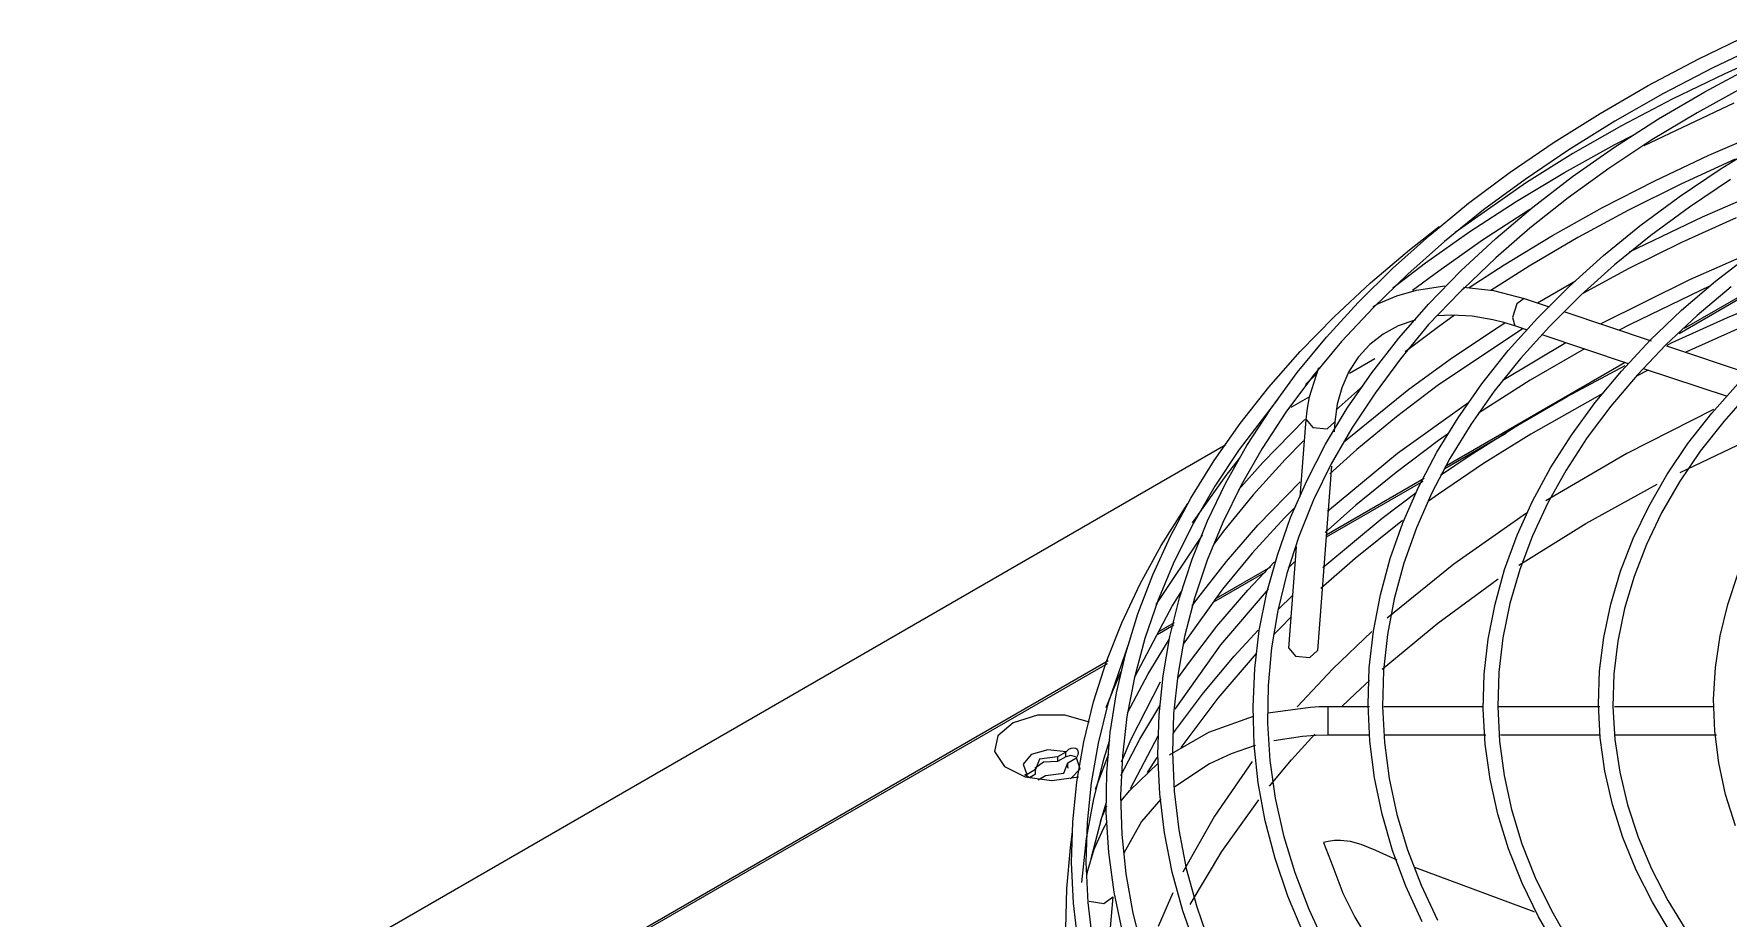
# Model space of a CAD drawing. Extents: x 594 to 813, y 174 to 240.
# Drawn here: x 755.182 to 756.657, y 206.838 to 207.609 of the extents above; entities that cross this region are included whole.
import ezdxf

# ---------------------------------------------------------------- set-up
doc = ezdxf.new("R2010")
doc.units = 0
doc.header["$MEASUREMENT"] = 0
doc.layers.add('AC.REF(S). PIPING', color=3, linetype='CONTINUOUS', lineweight=30)
doc.layers.add('LG-Product', color=3, linetype='CONTINUOUS')

# ---------------------------------------------------------------- blocks, each defined once
blk = doc.blocks.new('UW1-4')
at = {"layer": 'LG-Product', "color": 3, "linetype": 'Continuous'}
for p, q in [((3666.92, 4699), (3671.65, 4696.9)), ((3668.16, 4699.56), (3672.68, 4697.4)), ((3673.95, 4698.17), (3669.41, 4700.36)), ((3673.39, 4695.32), (3669.18, 4697.57)), ((3678.32, 4695.86), (3673.95, 4698.17)), ((3671.65, 4696.9), (3676.23, 4694.69)), ((3672.68, 4697.4), (3677.04, 4695.13)), ((3669.95, 4695.76), (3674.06, 4693.49)), ((3677.41, 4692.95), (3673.39, 4695.32)), ((3676.23, 4694.69), (3680.64, 4692.36)), ((3677.04, 4695.13), (3681.22, 4692.75)), ((3682.51, 4693.44), (3678.32, 4695.86)), ((3670.86, 4694.34), (3678.71, 4690.61)), ((3674.06, 4693.49), (3677.99, 4691.12)), ((3686.52, 4690.92), (3682.51, 4693.44)), ((3673.02, 4689.8), (3668.15, 4691.91)), ((3681.26, 4690.49), (3677.41, 4692.95)), ((3680.64, 4692.36), (3684.87, 4689.94)), ((3681.22, 4692.75), (3685.22, 4690.27)), ((3672.04, 4688.59), (3668.27, 4690.91)), ((3677.99, 4691.12), (3681.74, 4688.64)), ((3681.21, 4690.73), (3679.62, 4691.55)), ((3685.61, 4688.3), (3681.21, 4690.73)), ((3684.91, 4687.93), (3681.26, 4690.49)), ((3685.22, 4690.27), (3689.04, 4687.69)), ((3690.34, 4688.31), (3686.52, 4690.92)), ((3670.73, 4689.45), (3675.46, 4687.28)), ((3677.74, 4687.57), (3673.02, 4689.8)), ((3684.87, 4689.94), (3688.92, 4687.41)), ((3671.15, 4687.67), (3674.71, 4685.28)), ((3675.63, 4686.17), (3672.04, 4688.59)), ((3675.46, 4687.28), (3680.04, 4685)), ((3682.29, 4685.24), (3677.74, 4687.57)), ((3681.74, 4688.64), (3685.29, 4686.08)), ((3688.36, 4685.27), (3684.91, 4687.93)), ((3689.83, 4685.77), (3685.61, 4688.3)), ((3688.92, 4687.41), (3695.13, 4683.06)), ((3689.04, 4687.69), (3692.65, 4685.03)), ((3693.96, 4685.6), (3690.34, 4688.31)), ((3673.58, 4684.42), (3668.72, 4686.54)), ((3679.03, 4683.65), (3675.63, 4686.17)), ((3685.29, 4686.08), (3688.63, 4683.43)), ((3693.86, 4683.14), (3689.83, 4685.77)), ((3670.66, 4684.35), (3675.41, 4682.19)), ((3679.93, 4681.36), (3673.58, 4684.42)), ((3674.71, 4685.28), (3678.08, 4682.8)), ((3680.04, 4685), (3684.45, 4682.62)), ((3686.66, 4682.79), (3682.29, 4685.24)), ((3691.6, 4682.54), (3688.36, 4685.27)), ((3688.62, 4685.05), (3688.72, 4684.99)), ((3688.72, 4684.99), (3692.74, 4682.39)), ((3692.65, 4685.03), (3696.06, 4682.27)), ((3697.37, 4682.8), (3693.96, 4685.6)), ((3658.68, 4684.03), (3675.63, 4674.24)), ((3659.43, 4683.79), (3675.19, 4674.69)), ((3678.08, 4682.8), (3681.24, 4680.24)), ((3682.22, 4681.05), (3679.03, 4683.65)), ((3690.86, 4680.24), (3686.66, 4682.79)), ((3688.63, 4683.43), (3691.6, 4680.84)), ((3697.7, 4680.42), (3693.86, 4683.14)), ((3699.11, 4681.55), (3696.52, 4683.59)), ((3700.58, 4679.93), (3697.37, 4682.8)), ((3674.68, 4678.97), (3669.4, 4681.3)), ((3675.41, 4682.19), (3679.99, 4679.91)), ((3684.45, 4682.62), (3688.68, 4680.13)), ((3694.64, 4679.72), (3691.6, 4682.54)), ((3692.74, 4682.39), (3696.56, 4679.7)), ((3696.06, 4682.27), (3699.26, 4679.44)), ((3702.5, 4678.67), (3699.11, 4681.55)), ((3672.46, 4678.81), (3669.3, 4681.26)), ((3679.99, 4679.91), (3684.01, 4677.75)), ((3681.24, 4680.24), (3684.19, 4677.59)), ((3685.19, 4678.36), (3682.22, 4681.05)), ((3688.68, 4680.13), (3692.03, 4678)), ((3693.9, 4678.26), (3690.86, 4680.24)), ((3691.6, 4680.84), (3694.38, 4678.18)), ((3700.56, 4678.23), (3697.7, 4680.42)), ((3703.57, 4676.97), (3700.58, 4679.93)), ((3675.41, 4676.28), (3672.46, 4678.81)), ((3672.92, 4678.4), (3679.9, 4675.04)), ((3682.48, 4675.1), (3674.68, 4678.97)), ((3687.95, 4676.93), (3684.64, 4678.84)), ((3687.96, 4675.6), (3685.19, 4678.36)), ((3697.45, 4676.82), (3694.64, 4679.72)), ((3698.5, 4678.04), (3696.03, 4678.41)), ((3696.56, 4679.7), (3698.84, 4677.99)), ((3699.26, 4679.44), (3702.25, 4676.53)), ((3705.67, 4675.71), (3702.5, 4678.67)), ((3671.4, 4675.64), (3666.43, 4677.7)), ((3671.09, 4678.31), (3674.04, 4675.82)), ((3684.19, 4677.59), (3686.92, 4674.87)), ((3689.13, 4677.31), (3686.93, 4676.57)), ((3691.78, 4678), (3689.13, 4677.31)), ((3689.13, 4677.31), (3689.75, 4676.85)), ((3694.4, 4678.3), (3691.78, 4678)), ((3694.38, 4678.18), (3694.54, 4678.03)), ((3694.54, 4678.03), (3694.7, 4677.89)), ((3694.7, 4677.89), (3697.46, 4675.03)), ((3700.21, 4677.54), (3698.5, 4678.04)), ((3701.8, 4676.86), (3700.21, 4677.54)), ((3702.27, 4676.61), (3701.8, 4676.86)), ((3706.34, 4673.94), (3703.57, 4676.97)), ((3676.22, 4673.46), (3671.4, 4675.64)), ((3674.04, 4675.82), (3676.77, 4673.26)), ((3678.14, 4673.67), (3675.41, 4676.28)), ((3685.59, 4676.13), (3678.05, 4673.61)), ((3690.5, 4672.77), (3687.96, 4675.6)), ((3689.75, 4676.85), (3690.15, 4675.66)), ((3690.15, 4675.66), (3689.93, 4674.93)), ((3690.89, 4675.22), (3691.84, 4675.46)), ((3691.84, 4675.46), (3693.65, 4675.76)), ((3693.65, 4675.76), (3695.41, 4675.86)), ((3695.18, 4675.85), (3696.57, 4674.85)), ((3695.41, 4675.86), (3696.7, 4675.79)), ((3700.04, 4673.86), (3697.45, 4676.82)), ((3698.59, 4675.44), (3698.64, 4675.43)), ((3698.64, 4675.43), (3700.09, 4674.91)), ((3702.25, 4676.53), (3705.02, 4673.55)), ((3708.62, 4672.68), (3705.67, 4675.71)), ((3670.31, 4674.74), (3675.03, 4672.63)), ((3679.9, 4675.04), (3680.84, 4674.55)), ((3680.02, 4671.62), (3687.55, 4674.13)), ((3686.92, 4674.87), (3689.44, 4672.08)), ((3688.83, 4674.56), (3689.93, 4674.93)), ((3689.22, 4674.69), (3696.58, 4669.77)), ((3689.93, 4674.93), (3690.89, 4675.22)), ((3691.37, 4674.82), (3690.81, 4675.18)), ((3695.37, 4672.16), (3691.37, 4674.82)), ((3696.57, 4674.85), (3699.49, 4672.66)), ((3697.46, 4675.03), (3699.88, 4672.06)), ((3700.09, 4674.91), (3701.39, 4674.2)), ((3701.39, 4674.2), (3702.56, 4673.3)), ((3708.88, 4670.85), (3706.34, 4673.94)), ((3676.72, 4673.17), (3669.53, 4670.77)), ((3676.66, 4673.25), (3676.22, 4673.46)), ((3676.77, 4673.26), (3679.29, 4670.63)), ((3680.65, 4670.98), (3678.14, 4673.67)), ((3683.86, 4672.93), (3688.61, 4670.18)), ((3690.99, 4670.18), (3685.49, 4673.46)), ((3692.81, 4669.87), (3690.5, 4672.77)), ((3702.4, 4670.83), (3700.04, 4673.86)), ((3702.56, 4673.3), (3703.55, 4672.22)), ((3705.02, 4673.55), (3707.56, 4670.5)), ((3711.35, 4669.58), (3708.62, 4672.68)), ((3671.42, 4668.76), (3678.72, 4671.19)), ((3678.31, 4671.06), (3679.39, 4670.52)), ((3680.32, 4671.72), (3695.89, 4662.73)), ((3685.37, 4668.77), (3680.32, 4671.46)), ((3682.94, 4668.23), (3680.65, 4670.98)), ((3689.44, 4672.08), (3691.72, 4669.23)), ((3699.18, 4669.41), (3695.37, 4672.16)), ((3699.88, 4672.06), (3702.11, 4669.05)), ((3702.12, 4672.04), (3704.34, 4670.76)), ((3703.55, 4672.22), (3704.38, 4670.95)), ((3707.83, 4668.74), (3707.01, 4671.28)), ((3672.78, 4667.31), (3670.48, 4669.91)), ((3679.29, 4670.63), (3681.58, 4667.93)), ((3688.61, 4670.18), (3693.11, 4667.32)), ((3694.88, 4666.92), (3692.81, 4669.87)), ((3696.58, 4669.77), (3700.24, 4667)), ((3704.53, 4667.74), (3702.4, 4670.83)), ((3703.16, 4669.66), (3703.67, 4669.22)), ((3704.38, 4670.95), (3705.01, 4669.52)), ((3705.01, 4669.52), (3705.4, 4668.1)), ((3707.23, 4670.72), (3708.16, 4669.8)), ((3707.56, 4670.5), (3709.87, 4667.4)), ((3711.19, 4667.69), (3708.88, 4670.85)), ((3713.85, 4666.41), (3711.35, 4669.58)), ((3669.48, 4669.15), (3671.74, 4666.6)), ((3682.28, 4669.02), (3688.54, 4665.49)), ((3685, 4665.41), (3682.94, 4668.23)), ((3689.68, 4666.27), (3685.37, 4668.77)), ((3691.72, 4669.23), (3693.77, 4666.32)), ((3700.15, 4663.83), (3693.93, 4668.28)), ((3704.87, 4664.79), (3699.18, 4669.41)), ((3702.11, 4669.05), (3704.14, 4666)), ((3703.67, 4669.22), (3705.49, 4667.6)), ((3705.4, 4668.1), (3705.61, 4666.56)), ((3707.82, 4668.74), (3709.45, 4667.8)), ((3708, 4667.76), (3707.83, 4668.74)), ((3710.62, 4668.5), (3713.95, 4664.15)), ((3671.74, 4666.6), (3673.78, 4664)), ((3672.64, 4667.62), (3680.18, 4663.79)), ((3674.85, 4664.66), (3672.78, 4667.31)), ((3681.58, 4667.93), (3683.64, 4665.18)), ((3696.72, 4663.91), (3694.88, 4666.92)), ((3700.24, 4667), (3703.7, 4664.14)), ((3706.42, 4664.61), (3704.53, 4667.74)), ((3706.27, 4665.96), (3705.61, 4666.57)), ((3705.61, 4666.56), (3705.68, 4665.69)), ((3708.11, 4666.75), (3707.53, 4666.05)), ((3708.11, 4666.75), (3708, 4667.76)), ((3708.62, 4660.01), (3708.11, 4666.75)), ((3711.88, 4663.02), (3708.22, 4666.76)), ((3709.87, 4667.4), (3711.95, 4664.24)), ((3713.27, 4664.49), (3711.19, 4667.69)), ((3683.64, 4665.18), (3685.47, 4662.36)), ((3686.82, 4662.55), (3685, 4665.41)), ((3688.54, 4665.49), (3692.66, 4662.92)), ((3693.82, 4663.66), (3689.68, 4666.27)), ((3690.67, 4665.56), (3696.02, 4662.47)), ((3693.77, 4666.32), (3695.59, 4663.36)), ((3695.7, 4665.55), (3696.58, 4664.92)), ((3704.14, 4666), (3705.93, 4662.9)), ((3707.53, 4666.05), (3706.27, 4665.96)), ((3716.12, 4663.19), (3713.85, 4666.41)), ((3675.52, 4662.14), (3670.54, 4664.51)), ((3673.78, 4664), (3675.58, 4661.34)), ((3676.68, 4661.95), (3674.85, 4664.66)), ((3680.18, 4663.79), (3687.23, 4659.67)), ((3696.4, 4661.91), (3693.82, 4663.66)), ((3696.58, 4664.92), (3700.28, 4662.15)), ((3698.32, 4660.86), (3696.72, 4663.91)), ((3706.26, 4658.78), (3700.15, 4663.83)), ((3703.7, 4664.14), (3706.06, 4662.04)), ((3708.06, 4661.43), (3706.42, 4664.61)), ((3708.34, 4664.89), (3709.93, 4663.27)), ((3711.95, 4664.24), (3713.78, 4661.04)), ((3715.1, 4661.23), (3713.27, 4664.49)), ((3713.95, 4664.15), (3716.07, 4660.94)), ((3715.11, 4664.54), (3818.93, 4604.6)), ((3685.47, 4662.36), (3687.06, 4659.51)), ((3688.4, 4659.63), (3686.82, 4662.55)), ((3692.66, 4662.92), (3696.59, 4660.24)), ((3695.59, 4663.36), (3697.17, 4660.36)), ((3700.28, 4662.15), (3703.77, 4659.3)), ((3705.91, 4662.68), (3707.13, 4646.64)), ((3705.93, 4662.9), (3707.46, 4659.75)), ((3709.93, 4663.27), (3712.73, 4660.19)), ((3713.99, 4660.64), (3711.88, 4663.02)), ((3713.94, 4663.37), (3715.12, 4661.88)), ((3718.15, 4659.91), (3716.12, 4663.19)), ((3675.58, 4661.34), (3677.15, 4658.63)), ((3678.27, 4659.18), (3676.68, 4661.95)), ((3683.74, 4657.7), (3677.53, 4661.12)), ((3697.82, 4661.62), (3706.36, 4656.69)), ((3697.95, 4661.36), (3706.37, 4656.5)), ((3699.68, 4657.76), (3698.32, 4660.86)), ((3709.47, 4658.21), (3708.06, 4661.43)), ((3712.31, 4657.55), (3708.63, 4661.34)), ((3713.78, 4661.04), (3715.38, 4657.79)), ((3716.69, 4657.93), (3715.1, 4661.23)), ((3715.12, 4661.88), (3718.03, 4657.77)), ((3716.07, 4660.94), (3717.96, 4657.68)), ((3679.62, 4656.38), (3678.27, 4659.18)), ((3687.06, 4659.51), (3688.4, 4656.61)), ((3689.73, 4656.68), (3688.4, 4659.63)), ((3696.59, 4660.24), (3697.44, 4659.64)), ((3697.17, 4660.36), (3698.5, 4657.32)), ((3701.5, 4658.15), (3698.53, 4660.39)), ((3703.77, 4659.3), (3706.46, 4656.91)), ((3707.46, 4659.75), (3708.75, 4656.56)), ((3709.02, 4659.19), (3709.99, 4658.19)), ((3712.73, 4660.19), (3715.3, 4657.04)), ((3719.94, 4656.59), (3718.15, 4659.91)), ((3720.74, 4655.79), (3718.42, 4659.44)), ((3677.15, 4658.63), (3678.47, 4655.88)), ((3689.58, 4654.07), (3683.74, 4657.7)), ((3688.91, 4658.59), (3695.26, 4654.15)), ((3700.78, 4654.64), (3699.68, 4657.76)), ((3699.71, 4657.95), (3703.85, 4654.64)), ((3706.66, 4653.85), (3701.5, 4658.15)), ((3710.62, 4654.95), (3709.47, 4658.21)), ((3709.99, 4658.19), (3712.8, 4655.11)), ((3715.38, 4657.79), (3716.73, 4654.51)), ((3718.04, 4654.6), (3716.69, 4657.93)), ((3717.96, 4657.68), (3719.6, 4654.39)), ((3680.73, 4653.54), (3679.62, 4656.38)), ((3688.4, 4656.61), (3689.51, 4653.68)), ((3690.82, 4653.69), (3689.73, 4656.68)), ((3698.5, 4657.32), (3699.59, 4654.24)), ((3708.75, 4656.56), (3709.8, 4653.35)), ((3715.05, 4654.4), (3712.31, 4657.55)), ((3715.3, 4657.04), (3716.16, 4655.91)), ((3721.17, 4650.65), (3717.15, 4656.67)), ((3717.15, 4656.67), (3717.15, 4656.67)), ((3721.48, 4653.23), (3719.94, 4656.59)), ((3678.47, 4655.88), (3679.55, 4653.09)), ((3709.63, 4646.83), (3708.96, 4655.65)), ((3711.53, 4651.67), (3710.62, 4654.95)), ((3712.8, 4655.11), (3715.39, 4651.97)), ((3722.58, 4652.44), (3720.74, 4655.79)), ((3671.38, 4650.64), (3670.47, 4653.36)), ((3681.58, 4650.66), (3680.73, 4653.54)), ((3689.51, 4653.68), (3690.36, 4650.72)), ((3691.66, 4650.67), (3690.82, 4653.69)), ((3695.26, 4654.15), (3701.06, 4649.46)), ((3699.59, 4654.24), (3700.44, 4651.14)), ((3701.64, 4651.48), (3700.78, 4654.64)), ((3703.85, 4654.64), (3706.83, 4652.02)), ((3709.12, 4654.35), (3709.67, 4653.81)), ((3709.8, 4653.35), (3710.59, 4650.11)), ((3713.18, 4651.9), (3710.88, 4654.36)), ((3711.21, 4653.89), (3715.96, 4651.15)), ((3711.64, 4653.46), (3716.17, 4650.84)), ((3717.56, 4651.18), (3715.05, 4654.4)), ((3716.73, 4654.51), (3717.84, 4651.19)), ((3719.13, 4651.23), (3718.04, 4654.6)), ((3719.6, 4654.39), (3721, 4651.05)), ((3679.55, 4653.09), (3680.39, 4650.28)), ((3696.64, 4649.02), (3691.37, 4652.87)), ((3711.41, 4651.98), (3715.57, 4647.13)), ((3715.89, 4648.74), (3713.18, 4651.9)), ((3715.39, 4651.97), (3718.82, 4647.17)), ((3722.78, 4649.83), (3721.48, 4653.23)), ((3724.18, 4649.04), (3722.58, 4652.44)), ((3672.04, 4647.91), (3671.38, 4650.64)), ((3682.19, 4647.77), (3681.58, 4650.66)), ((3690.36, 4650.72), (3690.97, 4647.74)), ((3692.25, 4647.63), (3691.66, 4650.67)), ((3700.44, 4651.14), (3701.03, 4648.02)), ((3702.25, 4648.31), (3701.64, 4651.48)), ((3710.56, 4650.19), (3709.26, 4651.46)), ((3712.19, 4648.37), (3711.53, 4651.67)), ((3718.03, 4650.53), (3717.56, 4651.18)), ((3717.84, 4651.19), (3718.7, 4647.85)), ((3719.02, 4651.74), (3719.74, 4650.58)), ((3719.98, 4647.84), (3719.13, 4651.23)), ((3719.74, 4650.58), (3723.1, 4644.25)), ((3721, 4651.05), (3722.16, 4647.68)), ((3680.39, 4650.28), (3680.97, 4647.44)), ((3701.49, 4645), (3696.64, 4649.02)), ((3709.47, 4649.5), (3710.27, 4648.7)), ((3710.59, 4650.11), (3711.14, 4646.85)), ((3719.6, 4649.05), (3720.96, 4648.26)), ((3719.64, 4648.84), (3721.1, 4647.99)), ((3723.83, 4646.4), (3722.78, 4649.83)), ((3725.53, 4645.62), (3724.18, 4649.04)), ((3672.46, 4645.15), (3672.04, 4647.91)), ((3680.97, 4647.44), (3681.31, 4644.59)), ((3682.55, 4644.86), (3682.19, 4647.77)), ((3690.97, 4647.74), (3691.32, 4644.75)), ((3692.59, 4644.58), (3692.25, 4647.63)), ((3701.03, 4648.02), (3701.37, 4644.89)), ((3702.61, 4645.12), (3702.25, 4648.31)), ((3702.39, 4648.28), (3705.78, 4645.04)), ((3710.27, 4648.7), (3710.95, 4648)), ((3712.59, 4645.06), (3712.19, 4648.37)), ((3714.38, 4646.13), (3712.29, 4648.41)), ((3718.37, 4645.51), (3715.89, 4648.74)), ((3718.7, 4647.85), (3719.3, 4644.49)), ((3720.58, 4644.43), (3719.98, 4647.84)), ((3721.87, 4644.59), (3720.03, 4647.6)), ((3722.16, 4647.68), (3723.06, 4644.29)), ((3707.8, 4646.03), (3707.13, 4646.64)), ((3709.05, 4646.13), (3707.8, 4646.03)), ((3709.63, 4646.83), (3709.05, 4646.13)), ((3711.14, 4646.85), (3711.43, 4643.58)), ((3712.46, 4646.38), (3715.81, 4642.48)), ((3717.05, 4642.94), (3714.38, 4646.13)), ((3715.57, 4647.13), (3719.56, 4641.53)), ((3723.55, 4647.29), (3725.38, 4641.98)), ((3724.63, 4642.95), (3723.83, 4646.4)), ((3672.62, 4642.38), (3672.46, 4645.15)), ((3681.31, 4644.59), (3681.39, 4641.74)), ((3682.65, 4641.94), (3682.55, 4644.86)), ((3691.32, 4644.75), (3691.42, 4641.74)), ((3692.68, 4641.52), (3692.59, 4644.58)), ((3701.37, 4644.89), (3701.45, 4641.75)), ((3702.71, 4641.93), (3702.61, 4645.12)), ((3705.78, 4645.04), (3708.9, 4641.72)), ((3712.74, 4641.73), (3712.59, 4645.06)), ((3719.28, 4644.21), (3718.37, 4645.51)), ((3719.3, 4644.49), (3719.66, 4641.12)), ((3720.92, 4641.01), (3720.58, 4644.43)), ((3723.67, 4641.2), (3721.87, 4644.59)), ((3724.87, 4643.32), (3724.22, 4644.8)), ((3725.36, 4645.72), (3807.76, 4598.15)), ((3725.44, 4645.48), (3806.71, 4598.56)), ((3726.63, 4642.16), (3725.53, 4645.62)), ((3703.81, 4642.89), (3702.6, 4644.01)), ((3711.43, 4643.58), (3711.47, 4640.31)), ((3719.48, 4639.69), (3717.05, 4642.94)), ((3720.83, 4643.88), (3723.39, 4638.86)), ((3723.06, 4644.29), (3723.72, 4640.88)), ((3725.18, 4639.48), (3724.63, 4642.95)), ((3725.54, 4641.67), (3724.87, 4643.32)), ((3672.52, 4639.61), (3672.62, 4642.38)), ((3681.26, 4641.75), (3672.56, 4641.75)), ((3681.39, 4641.74), (3681.22, 4638.88)), ((3682.5, 4639.03), (3682.65, 4641.94)), ((3691.42, 4641.75), (3682.52, 4641.75)), ((3691.42, 4641.74), (3691.27, 4638.74)), ((3692.51, 4638.46), (3692.68, 4641.52)), ((3701.33, 4641.75), (3692.66, 4641.75)), ((3701.45, 4641.75), (3701.29, 4638.61)), ((3702.56, 4638.73), (3702.71, 4641.93)), ((3706.19, 4641.75), (3702.58, 4641.75)), ((3704.99, 4641.75), (3703.81, 4642.89)), ((3706.97, 4641.74), (3706.19, 4641.75)), ((3706.19, 4641.69), (3706.19, 4641.75)), ((3706.19, 4641.52), (3706.19, 4641.69)), ((3706.19, 4640.11), (3706.19, 4641.52)), ((3707.74, 4641.7), (3706.97, 4641.74)), ((3711.45, 4641.21), (3707.74, 4641.7)), ((3712.64, 4638.41), (3712.74, 4641.73)), ((3715.81, 4642.48), (3719.02, 4638.17)), ((3722.61, 4638.89), (3720.87, 4641.82)), ((3725.38, 4641.98), (3726.24, 4638.54)), ((3727.49, 4638.67), (3726.63, 4642.16)), ((3706.19, 4639.24), (3706.19, 4640.11)), ((3711.47, 4640.31), (3711.26, 4637.04)), ((3716.6, 4639.51), (3712.7, 4640.91)), ((3719.66, 4641.12), (3719.76, 4637.74)), ((3721.02, 4637.58), (3720.92, 4641.01)), ((3723.72, 4640.88), (3724.12, 4637.46)), ((3726.99, 4640.37), (3729.12, 4641)), ((3729.12, 4641), (3731.52, 4640.99)), ((3731.52, 4640.99), (3733.64, 4640.34)), ((3733.64, 4640.34), (3734.98, 4639.2)), ((3672.17, 4636.85), (3672.52, 4639.61)), ((3672.36, 4639.24), (3681.22, 4639.24)), ((3681.22, 4638.88), (3680.8, 4636.02)), ((3682.09, 4636.11), (3682.5, 4639.03)), ((3682.5, 4639.24), (3691.19, 4639.24)), ((3691.27, 4638.74), (3690.87, 4635.74)), ((3692.45, 4639.24), (3701.29, 4639.24)), ((3701.29, 4638.61), (3700.87, 4635.47)), ((3702.15, 4635.54), (3702.56, 4638.73)), ((3702.56, 4639.24), (3706.19, 4639.24)), ((3706.19, 4639.24), (3707.31, 4639.21)), ((3707.31, 4639.21), (3708.42, 4639.13)), ((3709.38, 4637.11), (3707.34, 4639.35)), ((3708.42, 4639.13), (3710.92, 4638.75)), ((3720.01, 4637.55), (3716.6, 4639.51)), ((3719.67, 4639.42), (3719.48, 4639.69)), ((3721.02, 4639.15), (3723.44, 4634.57)), ((3724.26, 4635.75), (3722.61, 4638.89)), ((3723.39, 4638.86), (3724.23, 4636.9)), ((3725.48, 4636), (3725.18, 4639.48)), ((3725.23, 4638.81), (3725.75, 4637.14)), ((3726.24, 4638.54), (3726.84, 4635.09)), ((3728.09, 4635.17), (3727.49, 4638.67)), ((3734.98, 4639.2), (3735.26, 4637.82)), ((3692.08, 4635.41), (3692.51, 4638.46)), ((3711.3, 4634.82), (3709.38, 4637.11)), ((3711.26, 4637.04), (3710.8, 4633.77)), ((3712.28, 4635.09), (3712.64, 4638.41)), ((3712.51, 4638.36), (3712.65, 4638.32)), ((3712.65, 4638.32), (3714.65, 4637.62)), ((3714.65, 4637.62), (3716.53, 4636.75)), ((3719.76, 4637.74), (3719.61, 4634.36)), ((3720.85, 4634.15), (3721.02, 4637.58)), ((3721.93, 4635.99), (3721.1, 4637.3)), ((3724.12, 4637.46), (3724.28, 4634.02)), ((3726.45, 4634.55), (3725.3, 4637.61)), ((3725.75, 4637.14), (3726.64, 4633.7)), ((3727.81, 4636.31), (3728.12, 4637.28)), ((3727.99, 4637.89), (3727.97, 4637.73)), ((3727.97, 4637.73), (3728.01, 4637.54)), ((3728.06, 4638.02), (3727.99, 4637.89)), ((3728.01, 4637.54), (3728.11, 4637.31)), ((3728.17, 4638.11), (3728.06, 4638.02)), ((3728.11, 4637.31), (3728.12, 4637.28)), ((3728.14, 4637.27), (3728.12, 4637.28)), ((3728.16, 4637.26), (3728.14, 4637.27)), ((3728.16, 4637.37), (3728.6, 4637.47)), ((3728.87, 4636.85), (3728.16, 4637.26)), ((3728.34, 4638.16), (3728.17, 4638.11)), ((3728.57, 4638.12), (3728.34, 4638.16)), ((3728.78, 4638.02), (3728.57, 4638.12)), ((3728.6, 4637.47), (3729.04, 4637.37)), ((3729.01, 4637.79), (3728.78, 4638.02)), ((3729.01, 4637.79), (3730.6, 4637.98)), ((3729.01, 4637.79), (3729.03, 4637.79)), ((3729.03, 4637.79), (3729.04, 4637.78)), ((3729.04, 4637.78), (3729.76, 4637.36)), ((3729.04, 4637.37), (3729.04, 4637.78)), ((3729.04, 4637.37), (3729.76, 4636.95)), ((3729.76, 4637.36), (3731.35, 4637.16)), ((3729.76, 4637.36), (3729.76, 4636.95)), ((3730.6, 4637.98), (3732.06, 4637.57)), ((3731.35, 4637.16), (3731.69, 4636.25)), ((3732.06, 4637.57), (3732.77, 4636.73)), ((3735.26, 4637.82), (3734.4, 4636.53)), ((3671.57, 4634.09), (3672.17, 4636.85)), ((3680.8, 4636.02), (3680.12, 4633.19)), ((3681.43, 4633.22), (3682.09, 4636.11)), ((3690.87, 4635.74), (3690.21, 4632.76)), ((3701.49, 4632.37), (3702.15, 4635.54)), ((3712.81, 4636.96), (3716.1, 4632.19)), ((3716.53, 4636.75), (3719.55, 4634.76)), ((3723.48, 4634.44), (3721, 4636.81)), ((3725.52, 4632.52), (3725.48, 4636)), ((3728.65, 4635.45), (3727.81, 4636.31)), ((3730.26, 4635.29), (3727.94, 4635.63)), ((3728.82, 4636.34), (3728.85, 4636.39)), ((3728.85, 4636.39), (3728.87, 4636.44)), ((3728.87, 4636.44), (3728.87, 4636.85)), ((3729.22, 4635.93), (3728.87, 4636.85)), ((3730.81, 4635.73), (3729.22, 4635.93)), ((3729.76, 4636.95), (3730.99, 4636.91)), ((3732.59, 4635.62), (3730.26, 4635.29)), ((3731.44, 4635.37), (3730.81, 4635.73)), ((3730.99, 4636.91), (3731.75, 4636.34)), ((3731.69, 4635.84), (3731.69, 4636.25)), ((3731.69, 4636.25), (3732.41, 4635.83)), ((3731.69, 4635.84), (3732.2, 4635.54)), ((3732.1, 4635.5), (3732.22, 4635.55)), ((3732.22, 4635.55), (3732.39, 4635.64)), ((3732.39, 4635.64), (3732.51, 4635.71)), ((3732.41, 4635.83), (3732.43, 4635.82)), ((3732.41, 4635.65), (3732.41, 4635.83)), ((3732.43, 4635.82), (3732.44, 4635.81)), ((3732.77, 4636.73), (3732.44, 4635.81)), ((3732.46, 4635.82), (3732.44, 4635.81)), ((3732.56, 4635.83), (3732.46, 4635.82)), ((3732.51, 4635.71), (3732.58, 4635.77)), ((3732.6, 4635.81), (3732.56, 4635.83)), ((3732.58, 4635.77), (3732.6, 4635.81)), ((3734.4, 4636.53), (3732.59, 4635.62)), ((3670.71, 4631.36), (3671.57, 4634.09)), ((3691.41, 4632.37), (3692.08, 4635.41)), ((3700.87, 4635.47), (3700.2, 4632.35)), ((3711.67, 4631.78), (3712.28, 4635.09)), ((3719.61, 4634.36), (3719.21, 4630.99)), ((3720.44, 4630.73), (3720.85, 4634.15)), ((3724.24, 4633.5), (3723.48, 4634.44)), ((3726.84, 4635.09), (3727.19, 4631.63)), ((3728.44, 4631.66), (3728.09, 4635.17)), ((3680.12, 4633.19), (3679.19, 4630.37)), ((3680.52, 4630.34), (3681.43, 4633.22)), ((3690.21, 4632.76), (3689.31, 4629.79)), ((3710.8, 4633.77), (3710.08, 4630.52)), ((3715.46, 4629.11), (3712.24, 4633.63)), ((3720.77, 4633.67), (3722.44, 4631.73)), ((3724.28, 4634.02), (3724.18, 4630.59)), ((3725.9, 4632.09), (3725.48, 4633.08)), ((3725.52, 4633.39), (3725.94, 4632.06)), ((3726.64, 4633.7), (3727.27, 4630.24)), ((3690.48, 4629.35), (3691.41, 4632.37)), ((3700.2, 4632.35), (3699.27, 4629.25)), ((3700.58, 4629.21), (3701.49, 4632.37)), ((3710.81, 4628.49), (3711.67, 4631.78)), ((3716.1, 4632.19), (3718.86, 4627.31)), ((3722.44, 4631.73), (3724, 4628.98)), ((3725.31, 4629.04), (3725.52, 4632.52)), ((3725.76, 4631.11), (3725.43, 4631.71)), ((3726.57, 4629.31), (3725.76, 4631.11)), ((3726.03, 4631.74), (3725.9, 4632.09)), ((3725.94, 4632.06), (3726.87, 4628.47)), ((3727.19, 4631.63), (3727.29, 4628.15)), ((3728.54, 4628.14), (3728.44, 4631.66)), ((3679.19, 4630.37), (3678.02, 4627.59)), ((3679.36, 4627.49), (3680.52, 4630.34)), ((3689.31, 4629.79), (3688.15, 4626.86)), ((3702.04, 4629.2), (3703.31, 4629.71)), ((3703.31, 4629.71), (3704.26, 4629.97)), ((3704.26, 4629.97), (3705.13, 4630.08)), ((3705.13, 4630.08), (3705.64, 4630.08)), ((3705.64, 4630.08), (3706.2, 4629.99)), ((3706.59, 4629.9), (3705.79, 4627.8)), ((3706.2, 4629.99), (3706.59, 4629.9)), ((3710.08, 4630.52), (3709.11, 4627.29)), ((3719.21, 4630.99), (3718.55, 4627.63)), ((3719.77, 4627.32), (3720.44, 4630.73)), ((3724.18, 4630.59), (3723.82, 4627.16)), ((3727.27, 4630.24), (3727.68, 4626.42)), ((3728.65, 4629.42), (3728.45, 4630.85)), ((3689.3, 4626.36), (3690.48, 4629.35)), ((3699.27, 4629.25), (3698.1, 4626.17)), ((3699.42, 4626.08), (3700.58, 4629.21)), ((3700.18, 4628.37), (3700.77, 4628.62)), ((3700.77, 4628.62), (3702.04, 4629.2)), ((3709.7, 4625.22), (3710.81, 4628.49)), ((3718.2, 4624.49), (3715.46, 4629.11)), ((3724.84, 4625.56), (3725.31, 4629.04)), ((3727.13, 4627.45), (3726.57, 4629.31)), ((3727.29, 4628.15), (3727.13, 4624.68)), ((3728.97, 4625.9), (3728.65, 4629.42)), ((3678.02, 4627.59), (3676.6, 4624.84)), ((3677.95, 4624.69), (3679.36, 4627.49)), ((3688.15, 4626.86), (3686.75, 4623.96)), ((3688.26, 4623.85), (3698.64, 4627.73)), ((3705.79, 4627.8), (3704.91, 4625.49)), ((3709.11, 4627.29), (3707.89, 4624.09)), ((3718.55, 4627.63), (3717.64, 4624.29)), ((3718.85, 4623.93), (3719.77, 4627.32)), ((3723.82, 4627.16), (3723.21, 4623.73)), ((3727.22, 4627.02), (3727.13, 4627.45)), ((3728.38, 4624.62), (3728.54, 4628.14)), ((3687.87, 4623.41), (3689.3, 4626.36)), ((3698.1, 4626.17), (3696.68, 4623.13)), ((3698.01, 4622.99), (3699.42, 4626.08)), ((3704.91, 4625.49), (3703.88, 4623.39)), ((3708.33, 4621.98), (3709.7, 4625.22)), ((3719.73, 4625.51), (3720.99, 4622.57)), ((3724.12, 4622.1), (3724.84, 4625.56)), ((3729.04, 4622.37), (3728.97, 4625.9)), ((3676.6, 4624.84), (3674.94, 4622.14)), ((3676.3, 4621.92), (3677.95, 4624.69)), ((3686.75, 4623.96), (3685.1, 4621.1)), ((3688.24, 4623.84), (3688.26, 4623.85)), ((3707.89, 4624.09), (3706.43, 4620.92)), ((3717.64, 4624.29), (3716.49, 4620.97)), ((3717.67, 4620.56), (3718.85, 4623.93)), ((3723.21, 4623.73), (3722.35, 4620.33)), ((3724.96, 4625.15), (3725.68, 4616.67)), ((3724.96, 4625.14), (3725.72, 4624.56)), ((3725.72, 4624.56), (3727.02, 4624.75)), ((3727.13, 4624.68), (3726.72, 4621.22)), ((3727.97, 4621.11), (3728.38, 4624.62)), ((3686.2, 4620.5), (3687.87, 4623.41)), ((3703.88, 4623.39), (3702.75, 4621.5))]:
    blk.add_line(p, q, dxfattribs=at)
blk = doc.blocks.new('A$C5B2C3915')
at = {"layer": 'LG-Product', "xscale": -1}
blk.add_blockref('UW1-4', (3895.38, -4026.948), dxfattribs=at)

msp = doc.modelspace()

# ---------------------------------------------------------------- block references
at = {"layer": 'AC.REF(S). PIPING', "linetype": 'Continuous', "xscale": 0.0099999999999909, "yscale": 0.0099999999999909, "zscale": 0.0099999999999909}
msp.add_blockref('A$C5B2C3915', (754.4172, 200.8743), dxfattribs=at)

doc.saveas('drawing.dxf')
